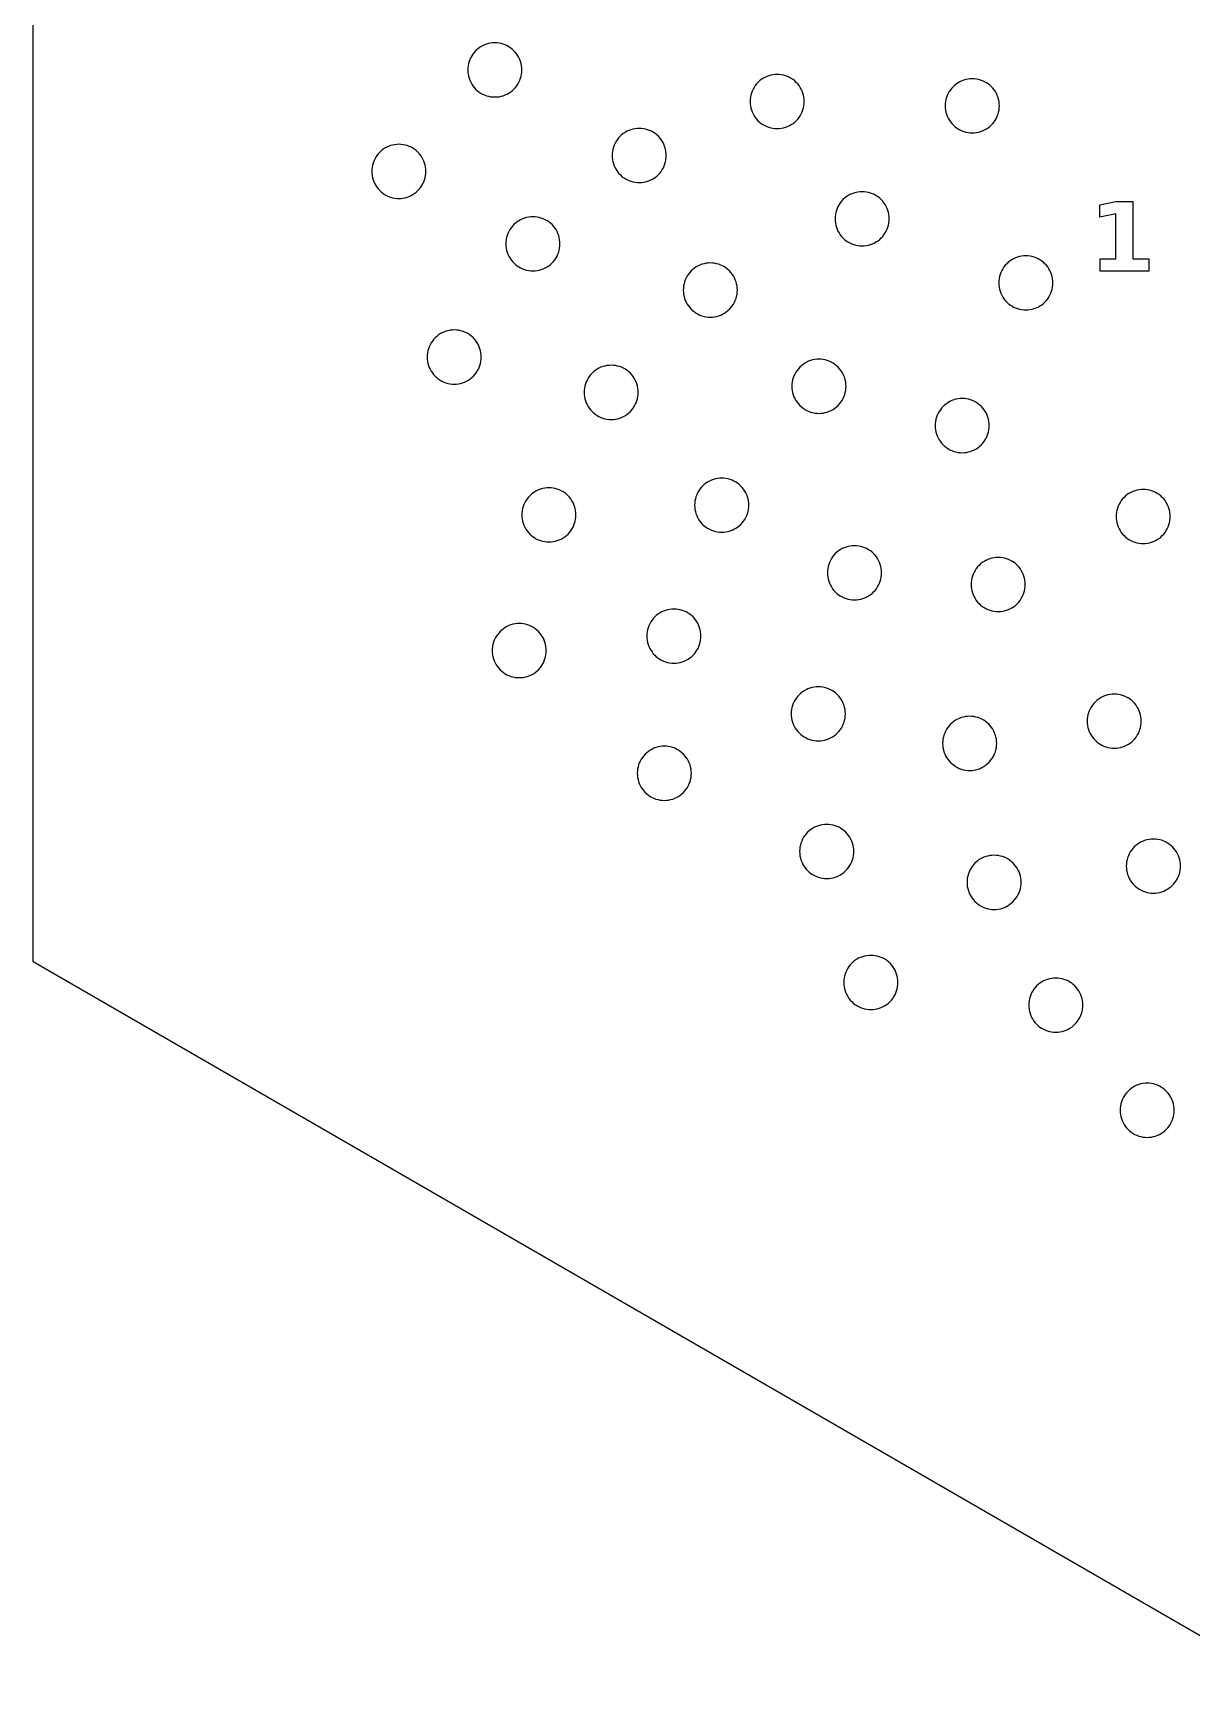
# Model space of a CAD drawing. Header units: millimetres. Extents: x 0 to 377, y 0 to 280.
# Drawn here: x 0 to 60, y 130 to 215.5 of the extents above; entities that cross this region are included whole.
import ezdxf

# ---------------------------------------------------------------- set-up
doc = ezdxf.new("R2010")
doc.units = ezdxf.units.MM
doc.layers.add('CUT', color=1, linetype='Continuous')
doc.layers.add('ENGRAVE', color=7, linetype='Continuous')

msp = doc.modelspace()

# ---------------------------------------------------------------- linework, layer by layer
at = {"layer": 'CUT'}
for points in [[(129.904, 167.5), (64.952, 130), (0, 167.5), (0, 242.5), (64.952, 280), (129.904, 242.5), (129.904, 167.5)], [(25.136, 212.973), (25.182, 213.073), (25.22, 213.176), (25.25, 213.282), (25.271, 213.39), (25.284, 213.499), (25.288, 213.609), (25.284, 213.718), (25.271, 213.828), (25.25, 213.935), (25.22, 214.041), (25.182, 214.144), (25.136, 214.244), (25.082, 214.34), (25.021, 214.431), (24.953, 214.518), (24.878, 214.599), (24.798, 214.673), (24.711, 214.741), (24.62, 214.802), (24.524, 214.856), (24.424, 214.902), (24.321, 214.94), (24.215, 214.97), (24.107, 214.991), (23.998, 215.004), (23.888, 215.009), (23.778, 215.004), (23.669, 214.991), (23.562, 214.97), (23.456, 214.94), (23.353, 214.902), (23.253, 214.856), (23.157, 214.802), (23.065, 214.741), (22.979, 214.673), (22.898, 214.599), (22.824, 214.518), (22.756, 214.431), (22.695, 214.34), (22.641, 214.244), (22.595, 214.144), (22.557, 214.041), (22.527, 213.935), (22.506, 213.828), (22.493, 213.718), (22.488, 213.609), (22.493, 213.499), (22.506, 213.39), (22.527, 213.282), (22.557, 213.176), (22.595, 213.073), (22.641, 212.973), (22.695, 212.877), (22.756, 212.786), (22.824, 212.699), (22.898, 212.619), (22.979, 212.544), (23.065, 212.476), (23.157, 212.415), (23.253, 212.361), (23.353, 212.315), (23.456, 212.277), (23.562, 212.247), (23.669, 212.226), (23.778, 212.213), (23.888, 212.209), (23.998, 212.213), (24.107, 212.226), (24.215, 212.247), (24.321, 212.277), (24.424, 212.315), (24.524, 212.361), (24.62, 212.415), (24.711, 212.476), (24.798, 212.544), (24.878, 212.619), (24.953, 212.699), (25.021, 212.786), (25.082, 212.877), (25.136, 212.973)], [(39.788, 211.438), (39.826, 211.541), (39.856, 211.647), (39.877, 211.755), (39.89, 211.864), (39.894, 211.974), (39.89, 212.084), (39.877, 212.193), (39.856, 212.301), (39.826, 212.407), (39.788, 212.51), (39.742, 212.61), (39.688, 212.706), (39.627, 212.797), (39.559, 212.883), (39.484, 212.964), (39.404, 213.039), (39.317, 213.107), (39.226, 213.168), (39.13, 213.222), (39.03, 213.268), (38.927, 213.306), (38.821, 213.335), (38.713, 213.357), (38.604, 213.37), (38.494, 213.374), (38.385, 213.37), (38.275, 213.357), (38.168, 213.335), (38.062, 213.306), (37.959, 213.268), (37.859, 213.222), (37.763, 213.168), (37.672, 213.107), (37.585, 213.039), (37.505, 212.964), (37.43, 212.883), (37.362, 212.797), (37.301, 212.706), (37.247, 212.61), (37.201, 212.51), (37.163, 212.407), (37.133, 212.301), (37.112, 212.193), (37.099, 212.084), (37.094, 211.974), (37.099, 211.864), (37.112, 211.755), (37.133, 211.647), (37.163, 211.541), (37.201, 211.438), (37.247, 211.339), (37.301, 211.243), (37.362, 211.151), (37.43, 211.065), (37.505, 210.984), (37.585, 210.91), (37.672, 210.841), (37.763, 210.78), (37.859, 210.727), (37.959, 210.681), (38.062, 210.643), (38.168, 210.613), (38.275, 210.591), (38.385, 210.578), (38.494, 210.574), (38.604, 210.578), (38.713, 210.591), (38.821, 210.613), (38.927, 210.643), (39.03, 210.681), (39.13, 210.727), (39.226, 210.78), (39.317, 210.841), (39.404, 210.91), (39.484, 210.984), (39.559, 211.065), (39.627, 211.151), (39.688, 211.243), (39.742, 211.339), (39.788, 211.438)], [(49.884, 211.218), (49.922, 211.321), (49.952, 211.427), (49.974, 211.535), (49.987, 211.644), (49.991, 211.754), (49.987, 211.863), (49.974, 211.973), (49.952, 212.08), (49.922, 212.186), (49.884, 212.289), (49.838, 212.389), (49.785, 212.485), (49.724, 212.576), (49.656, 212.663), (49.581, 212.743), (49.5, 212.818), (49.414, 212.886), (49.322, 212.947), (49.227, 213.001), (49.127, 213.047), (49.024, 213.085), (48.918, 213.115), (48.81, 213.136), (48.701, 213.149), (48.591, 213.154), (48.481, 213.149), (48.372, 213.136), (48.264, 213.115), (48.158, 213.085), (48.055, 213.047), (47.955, 213.001), (47.859, 212.947), (47.768, 212.886), (47.682, 212.818), (47.601, 212.743), (47.526, 212.663), (47.458, 212.576), (47.397, 212.485), (47.344, 212.389), (47.298, 212.289), (47.26, 212.186), (47.23, 212.08), (47.208, 211.973), (47.195, 211.863), (47.191, 211.754), (47.195, 211.644), (47.208, 211.535), (47.23, 211.427), (47.26, 211.321), (47.298, 211.218), (47.344, 211.118), (47.397, 211.022), (47.458, 210.931), (47.526, 210.844), (47.601, 210.764), (47.682, 210.689), (47.768, 210.621), (47.859, 210.56), (47.955, 210.506), (48.055, 210.46), (48.158, 210.422), (48.264, 210.392), (48.372, 210.371), (48.481, 210.358), (48.591, 210.354), (48.701, 210.358), (48.81, 210.371), (48.918, 210.392), (49.024, 210.422), (49.127, 210.46), (49.227, 210.506), (49.322, 210.56), (49.414, 210.621), (49.5, 210.689), (49.581, 210.764), (49.656, 210.844), (49.724, 210.931), (49.785, 211.022), (49.838, 211.118), (49.884, 211.218)], [(32.608, 208.551), (32.654, 208.651), (32.692, 208.754), (32.722, 208.86), (32.743, 208.967), (32.756, 209.077), (32.76, 209.186), (32.756, 209.296), (32.743, 209.405), (32.722, 209.513), (32.692, 209.619), (32.654, 209.722), (32.608, 209.822), (32.554, 209.918), (32.493, 210.009), (32.425, 210.096), (32.35, 210.176), (32.269, 210.251), (32.183, 210.319), (32.092, 210.38), (31.996, 210.434), (31.896, 210.48), (31.793, 210.518), (31.687, 210.548), (31.579, 210.569), (31.47, 210.582), (31.36, 210.586), (31.25, 210.582), (31.141, 210.569), (31.033, 210.548), (30.928, 210.518), (30.824, 210.48), (30.725, 210.434), (30.629, 210.38), (30.537, 210.319), (30.451, 210.251), (30.37, 210.176), (30.296, 210.096), (30.228, 210.009), (30.167, 209.918), (30.113, 209.822), (30.067, 209.722), (30.029, 209.619), (29.999, 209.513), (29.977, 209.405), (29.965, 209.296), (29.96, 209.186), (29.965, 209.077), (29.977, 208.967), (29.999, 208.86), (30.029, 208.754), (30.067, 208.651), (30.113, 208.551), (30.167, 208.455), (30.228, 208.364), (30.296, 208.277), (30.37, 208.197), (30.451, 208.122), (30.537, 208.054), (30.629, 207.993), (30.725, 207.939), (30.824, 207.893), (30.928, 207.855), (31.033, 207.825), (31.141, 207.804), (31.25, 207.791), (31.36, 207.786), (31.47, 207.791), (31.579, 207.804), (31.687, 207.825), (31.793, 207.855), (31.896, 207.893), (31.996, 207.939), (32.092, 207.993), (32.183, 208.054), (32.269, 208.122), (32.35, 208.197), (32.425, 208.277), (32.493, 208.364), (32.554, 208.455), (32.608, 208.551)], [(20.169, 207.726), (20.215, 207.826), (20.253, 207.929), (20.283, 208.035), (20.304, 208.143), (20.317, 208.252), (20.322, 208.362), (20.317, 208.472), (20.304, 208.581), (20.283, 208.689), (20.253, 208.794), (20.215, 208.897), (20.169, 208.997), (20.115, 209.093), (20.054, 209.185), (19.986, 209.271), (19.911, 209.352), (19.831, 209.426), (19.744, 209.494), (19.653, 209.555), (19.557, 209.609), (19.457, 209.655), (19.354, 209.693), (19.248, 209.723), (19.141, 209.744), (19.031, 209.757), (18.922, 209.762), (18.812, 209.757), (18.703, 209.744), (18.595, 209.723), (18.489, 209.693), (18.386, 209.655), (18.286, 209.609), (18.19, 209.555), (18.099, 209.494), (18.012, 209.426), (17.932, 209.352), (17.857, 209.271), (17.789, 209.185), (17.728, 209.093), (17.674, 208.997), (17.628, 208.897), (17.59, 208.794), (17.56, 208.689), (17.539, 208.581), (17.526, 208.472), (17.522, 208.362), (17.526, 208.252), (17.539, 208.143), (17.56, 208.035), (17.59, 207.929), (17.628, 207.826), (17.674, 207.726), (17.728, 207.63), (17.789, 207.539), (17.857, 207.452), (17.932, 207.372), (18.012, 207.297), (18.099, 207.229), (18.19, 207.168), (18.286, 207.114), (18.386, 207.068), (18.489, 207.03), (18.595, 207), (18.703, 206.979), (18.812, 206.966), (18.922, 206.962), (19.031, 206.966), (19.141, 206.979), (19.248, 207), (19.354, 207.03), (19.457, 207.068), (19.557, 207.114), (19.653, 207.168), (19.744, 207.229), (19.831, 207.297), (19.911, 207.372), (19.986, 207.452), (20.054, 207.539), (20.115, 207.63), (20.169, 207.726)], [(44.184, 205.377), (44.222, 205.48), (44.252, 205.585), (44.273, 205.693), (44.286, 205.802), (44.291, 205.912), (44.286, 206.022), (44.273, 206.131), (44.252, 206.239), (44.222, 206.345), (44.184, 206.448), (44.138, 206.548), (44.084, 206.644), (44.023, 206.735), (43.955, 206.822), (43.881, 206.902), (43.8, 206.977), (43.714, 207.045), (43.622, 207.106), (43.526, 207.16), (43.426, 207.206), (43.323, 207.244), (43.217, 207.274), (43.11, 207.295), (43, 207.308), (42.891, 207.312), (42.781, 207.308), (42.672, 207.295), (42.564, 207.274), (42.458, 207.244), (42.355, 207.206), (42.255, 207.16), (42.159, 207.106), (42.068, 207.045), (41.981, 206.977), (41.901, 206.902), (41.826, 206.822), (41.758, 206.735), (41.697, 206.644), (41.643, 206.548), (41.597, 206.448), (41.559, 206.345), (41.529, 206.239), (41.508, 206.131), (41.495, 206.022), (41.491, 205.912), (41.495, 205.802), (41.508, 205.693), (41.529, 205.585), (41.559, 205.48), (41.597, 205.377), (41.643, 205.277), (41.697, 205.181), (41.758, 205.089), (41.826, 205.003), (41.901, 204.922), (41.981, 204.848), (42.068, 204.78), (42.159, 204.719), (42.255, 204.665), (42.355, 204.619), (42.458, 204.581), (42.564, 204.551), (42.672, 204.53), (42.781, 204.517), (42.891, 204.512), (43, 204.517), (43.11, 204.53), (43.217, 204.551), (43.323, 204.581), (43.426, 204.619), (43.526, 204.665), (43.622, 204.719), (43.714, 204.78), (43.8, 204.848), (43.881, 204.922), (43.955, 205.003), (44.023, 205.089), (44.084, 205.181), (44.138, 205.277), (44.184, 205.377)], [(27.109, 203.983), (27.155, 204.083), (27.193, 204.186), (27.222, 204.292), (27.244, 204.4), (27.257, 204.509), (27.261, 204.619), (27.257, 204.728), (27.244, 204.838), (27.222, 204.945), (27.193, 205.051), (27.155, 205.154), (27.109, 205.254), (27.055, 205.35), (26.994, 205.441), (26.926, 205.528), (26.851, 205.609), (26.77, 205.683), (26.684, 205.751), (26.593, 205.812), (26.497, 205.866), (26.397, 205.912), (26.294, 205.95), (26.188, 205.98), (26.08, 206.001), (25.971, 206.014), (25.861, 206.019), (25.751, 206.014), (25.642, 206.001), (25.534, 205.98), (25.429, 205.95), (25.325, 205.912), (25.226, 205.866), (25.13, 205.812), (25.038, 205.751), (24.952, 205.683), (24.871, 205.609), (24.797, 205.528), (24.729, 205.441), (24.667, 205.35), (24.614, 205.254), (24.568, 205.154), (24.53, 205.051), (24.5, 204.945), (24.478, 204.838), (24.465, 204.728), (24.461, 204.619), (24.465, 204.509), (24.478, 204.4), (24.5, 204.292), (24.53, 204.186), (24.568, 204.083), (24.614, 203.983), (24.667, 203.887), (24.729, 203.796), (24.797, 203.709), (24.871, 203.629), (24.952, 203.554), (25.038, 203.486), (25.13, 203.425), (25.226, 203.371), (25.325, 203.325), (25.429, 203.287), (25.534, 203.257), (25.642, 203.236), (25.751, 203.223), (25.861, 203.219), (25.971, 203.223), (26.08, 203.236), (26.188, 203.257), (26.294, 203.287), (26.397, 203.325), (26.497, 203.371), (26.593, 203.425), (26.684, 203.486), (26.77, 203.554), (26.851, 203.629), (26.926, 203.709), (26.994, 203.796), (27.055, 203.887), (27.109, 203.983)], [(36.286, 201.592), (36.332, 201.692), (36.37, 201.795), (36.4, 201.901), (36.422, 202.009), (36.435, 202.118), (36.439, 202.228), (36.435, 202.338), (36.422, 202.447), (36.4, 202.554), (36.37, 202.66), (36.332, 202.763), (36.286, 202.863), (36.233, 202.959), (36.172, 203.051), (36.103, 203.137), (36.029, 203.218), (35.948, 203.292), (35.862, 203.36), (35.77, 203.421), (35.674, 203.475), (35.575, 203.521), (35.472, 203.559), (35.366, 203.589), (35.258, 203.61), (35.149, 203.623), (35.039, 203.628), (34.929, 203.623), (34.82, 203.61), (34.712, 203.589), (34.606, 203.559), (34.503, 203.521), (34.403, 203.475), (34.307, 203.421), (34.216, 203.36), (34.13, 203.292), (34.049, 203.218), (33.974, 203.137), (33.906, 203.051), (33.845, 202.959), (33.791, 202.863), (33.745, 202.763), (33.707, 202.66), (33.678, 202.554), (33.656, 202.447), (33.643, 202.338), (33.639, 202.228), (33.643, 202.118), (33.656, 202.009), (33.678, 201.901), (33.707, 201.795), (33.745, 201.692), (33.791, 201.592), (33.845, 201.496), (33.906, 201.405), (33.974, 201.318), (34.049, 201.238), (34.13, 201.163), (34.216, 201.095), (34.307, 201.034), (34.403, 200.98), (34.503, 200.934), (34.606, 200.896), (34.712, 200.866), (34.82, 200.845), (34.929, 200.832), (35.039, 200.828), (35.149, 200.832), (35.258, 200.845), (35.366, 200.866), (35.472, 200.896), (35.575, 200.934), (35.674, 200.98), (35.77, 201.034), (35.862, 201.095), (35.948, 201.163), (36.029, 201.238), (36.103, 201.318), (36.172, 201.405), (36.233, 201.496), (36.286, 201.592)], [(52.61, 201.961), (52.656, 202.061), (52.694, 202.164), (52.724, 202.269), (52.746, 202.377), (52.759, 202.486), (52.763, 202.596), (52.759, 202.706), (52.746, 202.815), (52.724, 202.923), (52.694, 203.029), (52.656, 203.132), (52.61, 203.232), (52.557, 203.328), (52.495, 203.419), (52.427, 203.506), (52.353, 203.586), (52.272, 203.661), (52.186, 203.729), (52.094, 203.79), (51.998, 203.844), (51.899, 203.89), (51.795, 203.928), (51.69, 203.958), (51.582, 203.979), (51.473, 203.992), (51.363, 203.996), (51.253, 203.992), (51.144, 203.979), (51.036, 203.958), (50.93, 203.928), (50.827, 203.89), (50.727, 203.844), (50.631, 203.79), (50.54, 203.729), (50.454, 203.661), (50.373, 203.586), (50.298, 203.506), (50.23, 203.419), (50.169, 203.328), (50.115, 203.232), (50.069, 203.132), (50.031, 203.029), (50.002, 202.923), (49.98, 202.815), (49.967, 202.706), (49.963, 202.596), (49.967, 202.486), (49.98, 202.377), (50.002, 202.269), (50.031, 202.164), (50.069, 202.061), (50.115, 201.961), (50.169, 201.865), (50.23, 201.773), (50.298, 201.687), (50.373, 201.606), (50.454, 201.532), (50.54, 201.464), (50.631, 201.403), (50.727, 201.349), (50.827, 201.303), (50.93, 201.265), (51.036, 201.235), (51.144, 201.214), (51.253, 201.201), (51.363, 201.196), (51.473, 201.201), (51.582, 201.214), (51.69, 201.235), (51.795, 201.265), (51.899, 201.303), (51.998, 201.349), (52.094, 201.403), (52.186, 201.464), (52.272, 201.532), (52.353, 201.606), (52.427, 201.687), (52.495, 201.773), (52.557, 201.865), (52.61, 201.961)], [(23.037, 198.128), (23.083, 198.228), (23.121, 198.331), (23.151, 198.436), (23.173, 198.544), (23.186, 198.653), (23.19, 198.763), (23.186, 198.873), (23.173, 198.982), (23.151, 199.09), (23.121, 199.196), (23.083, 199.299), (23.037, 199.399), (22.984, 199.495), (22.923, 199.586), (22.854, 199.673), (22.78, 199.753), (22.699, 199.828), (22.613, 199.896), (22.521, 199.957), (22.426, 200.011), (22.326, 200.057), (22.223, 200.095), (22.117, 200.125), (22.009, 200.146), (21.9, 200.159), (21.79, 200.163), (21.68, 200.159), (21.571, 200.146), (21.463, 200.125), (21.357, 200.095), (21.254, 200.057), (21.154, 200.011), (21.058, 199.957), (20.967, 199.896), (20.881, 199.828), (20.8, 199.753), (20.725, 199.673), (20.657, 199.586), (20.596, 199.495), (20.543, 199.399), (20.496, 199.299), (20.458, 199.196), (20.429, 199.09), (20.407, 198.982), (20.394, 198.873), (20.39, 198.763), (20.394, 198.653), (20.407, 198.544), (20.429, 198.436), (20.458, 198.331), (20.496, 198.228), (20.543, 198.128), (20.596, 198.032), (20.657, 197.94), (20.725, 197.854), (20.8, 197.773), (20.881, 197.699), (20.967, 197.631), (21.058, 197.57), (21.154, 197.516), (21.254, 197.47), (21.357, 197.432), (21.463, 197.402), (21.571, 197.381), (21.68, 197.368), (21.79, 197.363), (21.9, 197.368), (22.009, 197.381), (22.117, 197.402), (22.223, 197.432), (22.326, 197.47), (22.426, 197.516), (22.521, 197.57), (22.613, 197.631), (22.699, 197.699), (22.78, 197.773), (22.854, 197.854), (22.923, 197.94), (22.984, 198.032), (23.037, 198.128)], [(41.906, 196.614), (41.952, 196.714), (41.99, 196.817), (42.02, 196.923), (42.041, 197.031), (42.054, 197.14), (42.058, 197.25), (42.054, 197.36), (42.041, 197.469), (42.02, 197.576), (41.99, 197.682), (41.952, 197.785), (41.906, 197.885), (41.852, 197.981), (41.791, 198.073), (41.723, 198.159), (41.648, 198.24), (41.567, 198.314), (41.481, 198.382), (41.39, 198.443), (41.294, 198.497), (41.194, 198.543), (41.091, 198.581), (40.985, 198.611), (40.877, 198.632), (40.768, 198.645), (40.658, 198.65), (40.548, 198.645), (40.439, 198.632), (40.331, 198.611), (40.226, 198.581), (40.122, 198.543), (40.023, 198.497), (39.927, 198.443), (39.835, 198.382), (39.749, 198.314), (39.668, 198.24), (39.594, 198.159), (39.526, 198.073), (39.465, 197.981), (39.411, 197.885), (39.365, 197.785), (39.327, 197.682), (39.297, 197.576), (39.275, 197.469), (39.263, 197.36), (39.258, 197.25), (39.263, 197.14), (39.275, 197.031), (39.297, 196.923), (39.327, 196.817), (39.365, 196.714), (39.411, 196.614), (39.465, 196.518), (39.526, 196.427), (39.594, 196.34), (39.668, 196.26), (39.749, 196.185), (39.835, 196.117), (39.927, 196.056), (40.023, 196.002), (40.122, 195.956), (40.226, 195.918), (40.331, 195.888), (40.439, 195.867), (40.548, 195.854), (40.658, 195.85), (40.768, 195.854), (40.877, 195.867), (40.985, 195.888), (41.091, 195.918), (41.194, 195.956), (41.294, 196.002), (41.39, 196.056), (41.481, 196.117), (41.567, 196.185), (41.648, 196.26), (41.723, 196.34), (41.791, 196.427), (41.852, 196.518), (41.906, 196.614)], [(31.158, 196.302), (31.205, 196.401), (31.243, 196.505), (31.272, 196.61), (31.294, 196.718), (31.307, 196.827), (31.311, 196.937), (31.307, 197.047), (31.294, 197.156), (31.272, 197.264), (31.243, 197.37), (31.205, 197.473), (31.158, 197.573), (31.105, 197.669), (31.044, 197.76), (30.976, 197.846), (30.901, 197.927), (30.82, 198.002), (30.734, 198.07), (30.643, 198.131), (30.547, 198.185), (30.447, 198.231), (30.344, 198.269), (30.238, 198.299), (30.13, 198.32), (30.021, 198.333), (29.911, 198.337), (29.801, 198.333), (29.692, 198.32), (29.584, 198.299), (29.478, 198.269), (29.375, 198.231), (29.276, 198.185), (29.18, 198.131), (29.088, 198.07), (29.002, 198.002), (28.921, 197.927), (28.847, 197.846), (28.778, 197.76), (28.717, 197.669), (28.664, 197.573), (28.618, 197.473), (28.58, 197.37), (28.55, 197.264), (28.528, 197.156), (28.515, 197.047), (28.511, 196.937), (28.515, 196.827), (28.528, 196.718), (28.55, 196.61), (28.58, 196.505), (28.618, 196.401), (28.664, 196.302), (28.717, 196.206), (28.778, 196.114), (28.847, 196.028), (28.921, 195.947), (29.002, 195.873), (29.088, 195.805), (29.18, 195.743), (29.276, 195.69), (29.375, 195.644), (29.478, 195.606), (29.584, 195.576), (29.692, 195.554), (29.801, 195.542), (29.911, 195.537), (30.021, 195.542), (30.13, 195.554), (30.238, 195.576), (30.344, 195.606), (30.447, 195.644), (30.547, 195.69), (30.643, 195.743), (30.734, 195.805), (30.82, 195.873), (30.901, 195.947), (30.976, 196.028), (31.044, 196.114), (31.105, 196.206), (31.158, 196.302)], [(49.319, 194.582), (49.365, 194.682), (49.403, 194.785), (49.433, 194.891), (49.454, 194.999), (49.467, 195.108), (49.472, 195.218), (49.467, 195.327), (49.454, 195.437), (49.433, 195.544), (49.403, 195.65), (49.365, 195.753), (49.319, 195.853), (49.265, 195.949), (49.204, 196.04), (49.136, 196.127), (49.062, 196.207), (48.981, 196.282), (48.895, 196.35), (48.803, 196.411), (48.707, 196.465), (48.607, 196.511), (48.504, 196.549), (48.398, 196.579), (48.291, 196.6), (48.181, 196.613), (48.072, 196.618), (47.962, 196.613), (47.853, 196.6), (47.745, 196.579), (47.639, 196.549), (47.536, 196.511), (47.436, 196.465), (47.34, 196.411), (47.249, 196.35), (47.162, 196.282), (47.082, 196.207), (47.007, 196.127), (46.939, 196.04), (46.878, 195.949), (46.824, 195.853), (46.778, 195.753), (46.74, 195.65), (46.71, 195.544), (46.689, 195.437), (46.676, 195.327), (46.672, 195.218), (46.676, 195.108), (46.689, 194.999), (46.71, 194.891), (46.74, 194.785), (46.778, 194.682), (46.824, 194.582), (46.878, 194.486), (46.939, 194.395), (47.007, 194.308), (47.082, 194.228), (47.162, 194.153), (47.249, 194.085), (47.34, 194.024), (47.436, 193.97), (47.536, 193.924), (47.639, 193.886), (47.745, 193.856), (47.853, 193.835), (47.962, 193.822), (48.072, 193.818), (48.181, 193.822), (48.291, 193.835), (48.398, 193.856), (48.504, 193.886), (48.607, 193.924), (48.707, 193.97), (48.803, 194.024), (48.895, 194.085), (48.981, 194.153), (49.062, 194.228), (49.136, 194.308), (49.204, 194.395), (49.265, 194.486), (49.319, 194.582)], [(36.875, 190.467), (36.921, 190.567), (36.959, 190.67), (36.989, 190.776), (37.01, 190.884), (37.023, 190.993), (37.027, 191.103), (37.023, 191.212), (37.01, 191.322), (36.989, 191.429), (36.959, 191.535), (36.921, 191.638), (36.875, 191.738), (36.821, 191.834), (36.76, 191.925), (36.692, 192.012), (36.617, 192.092), (36.537, 192.167), (36.45, 192.235), (36.359, 192.296), (36.263, 192.35), (36.163, 192.396), (36.06, 192.434), (35.954, 192.464), (35.846, 192.485), (35.737, 192.498), (35.627, 192.503), (35.517, 192.498), (35.408, 192.485), (35.3, 192.464), (35.195, 192.434), (35.092, 192.396), (34.992, 192.35), (34.896, 192.296), (34.804, 192.235), (34.718, 192.167), (34.637, 192.092), (34.563, 192.012), (34.495, 191.925), (34.434, 191.834), (34.38, 191.738), (34.334, 191.638), (34.296, 191.535), (34.266, 191.429), (34.245, 191.322), (34.232, 191.212), (34.227, 191.103), (34.232, 190.993), (34.245, 190.884), (34.266, 190.776), (34.296, 190.67), (34.334, 190.567), (34.38, 190.467), (34.434, 190.371), (34.495, 190.28), (34.563, 190.193), (34.637, 190.113), (34.718, 190.038), (34.804, 189.97), (34.896, 189.909), (34.992, 189.855), (35.092, 189.809), (35.195, 189.771), (35.3, 189.741), (35.408, 189.72), (35.517, 189.707), (35.627, 189.703), (35.737, 189.707), (35.846, 189.72), (35.954, 189.741), (36.06, 189.771), (36.163, 189.809), (36.263, 189.855), (36.359, 189.909), (36.45, 189.97), (36.537, 190.038), (36.617, 190.113), (36.692, 190.193), (36.76, 190.28), (36.821, 190.371), (36.875, 190.467)], [(27.982, 190.066), (28.02, 190.169), (28.05, 190.275), (28.071, 190.383), (28.084, 190.492), (28.089, 190.602), (28.084, 190.712), (28.071, 190.821), (28.05, 190.928), (28.02, 191.034), (27.982, 191.137), (27.936, 191.237), (27.882, 191.333), (27.821, 191.425), (27.753, 191.511), (27.679, 191.592), (27.598, 191.666), (27.512, 191.734), (27.42, 191.795), (27.324, 191.849), (27.224, 191.895), (27.121, 191.933), (27.015, 191.963), (26.908, 191.984), (26.798, 191.997), (26.689, 192.002), (26.579, 191.997), (26.47, 191.984), (26.362, 191.963), (26.256, 191.933), (26.153, 191.895), (26.053, 191.849), (25.957, 191.795), (25.866, 191.734), (25.779, 191.666), (25.699, 191.592), (25.624, 191.511), (25.556, 191.425), (25.495, 191.333), (25.441, 191.237), (25.395, 191.137), (25.357, 191.034), (25.327, 190.928), (25.306, 190.821), (25.293, 190.712), (25.289, 190.602), (25.293, 190.492), (25.306, 190.383), (25.327, 190.275), (25.357, 190.169), (25.395, 190.066), (25.441, 189.966), (25.495, 189.87), (25.556, 189.779), (25.624, 189.692), (25.699, 189.612), (25.779, 189.537), (25.866, 189.469), (25.957, 189.408), (26.053, 189.354), (26.153, 189.308), (26.256, 189.27), (26.362, 189.24), (26.47, 189.219), (26.579, 189.206), (26.689, 189.202), (26.798, 189.206), (26.908, 189.219), (27.015, 189.24), (27.121, 189.27), (27.224, 189.308), (27.324, 189.354), (27.42, 189.408), (27.512, 189.469), (27.598, 189.537), (27.679, 189.612), (27.753, 189.692), (27.821, 189.779), (27.882, 189.87), (27.936, 189.966), (27.982, 190.066)], [(58.678, 189.883), (58.724, 189.982), (58.762, 190.086), (58.792, 190.191), (58.813, 190.299), (58.826, 190.408), (58.831, 190.518), (58.826, 190.628), (58.813, 190.737), (58.792, 190.845), (58.762, 190.951), (58.724, 191.054), (58.678, 191.154), (58.624, 191.25), (58.563, 191.341), (58.495, 191.427), (58.421, 191.508), (58.34, 191.583), (58.254, 191.651), (58.162, 191.712), (58.066, 191.766), (57.966, 191.812), (57.863, 191.85), (57.757, 191.88), (57.65, 191.901), (57.54, 191.914), (57.431, 191.918), (57.321, 191.914), (57.212, 191.901), (57.104, 191.88), (56.998, 191.85), (56.895, 191.812), (56.795, 191.766), (56.699, 191.712), (56.608, 191.651), (56.521, 191.583), (56.441, 191.508), (56.366, 191.427), (56.298, 191.341), (56.237, 191.25), (56.183, 191.154), (56.137, 191.054), (56.099, 190.951), (56.069, 190.845), (56.048, 190.737), (56.035, 190.628), (56.031, 190.518), (56.035, 190.408), (56.048, 190.299), (56.069, 190.191), (56.099, 190.086), (56.137, 189.982), (56.183, 189.883), (56.237, 189.787), (56.298, 189.695), (56.366, 189.609), (56.441, 189.528), (56.521, 189.454), (56.608, 189.386), (56.699, 189.325), (56.795, 189.271), (56.895, 189.225), (56.998, 189.187), (57.104, 189.157), (57.212, 189.135), (57.321, 189.123), (57.431, 189.118), (57.54, 189.123), (57.65, 189.135), (57.757, 189.157), (57.863, 189.187), (57.966, 189.225), (58.066, 189.271), (58.162, 189.325), (58.254, 189.386), (58.34, 189.454), (58.421, 189.528), (58.495, 189.609), (58.563, 189.695), (58.624, 189.787), (58.678, 189.883)], [(43.743, 186.973), (43.789, 187.073), (43.827, 187.176), (43.857, 187.281), (43.878, 187.389), (43.891, 187.498), (43.895, 187.608), (43.891, 187.718), (43.878, 187.827), (43.857, 187.935), (43.827, 188.041), (43.789, 188.144), (43.743, 188.244), (43.689, 188.34), (43.628, 188.431), (43.56, 188.517), (43.485, 188.598), (43.404, 188.673), (43.318, 188.741), (43.227, 188.802), (43.131, 188.856), (43.031, 188.902), (42.928, 188.94), (42.822, 188.97), (42.714, 188.991), (42.605, 189.004), (42.495, 189.008), (42.385, 189.004), (42.276, 188.991), (42.168, 188.97), (42.063, 188.94), (41.959, 188.902), (41.86, 188.856), (41.764, 188.802), (41.672, 188.741), (41.586, 188.673), (41.505, 188.598), (41.431, 188.517), (41.363, 188.431), (41.302, 188.34), (41.248, 188.244), (41.202, 188.144), (41.164, 188.041), (41.134, 187.935), (41.112, 187.827), (41.1, 187.718), (41.095, 187.608), (41.1, 187.498), (41.112, 187.389), (41.134, 187.281), (41.164, 187.176), (41.202, 187.073), (41.248, 186.973), (41.302, 186.877), (41.363, 186.785), (41.431, 186.699), (41.505, 186.618), (41.586, 186.544), (41.672, 186.476), (41.764, 186.415), (41.86, 186.361), (41.959, 186.315), (42.063, 186.277), (42.168, 186.247), (42.276, 186.226), (42.385, 186.213), (42.495, 186.208), (42.605, 186.213), (42.714, 186.226), (42.822, 186.247), (42.928, 186.277), (43.031, 186.315), (43.131, 186.361), (43.227, 186.415), (43.318, 186.476), (43.404, 186.544), (43.485, 186.618), (43.56, 186.699), (43.628, 186.785), (43.689, 186.877), (43.743, 186.973)], [(51.18, 186.367), (51.226, 186.466), (51.264, 186.57), (51.294, 186.675), (51.316, 186.783), (51.329, 186.892), (51.333, 187.002), (51.329, 187.112), (51.316, 187.221), (51.294, 187.329), (51.264, 187.435), (51.226, 187.538), (51.18, 187.638), (51.127, 187.734), (51.065, 187.825), (50.997, 187.911), (50.923, 187.992), (50.842, 188.067), (50.756, 188.135), (50.664, 188.196), (50.568, 188.25), (50.469, 188.296), (50.365, 188.334), (50.26, 188.363), (50.152, 188.385), (50.043, 188.398), (49.933, 188.402), (49.823, 188.398), (49.714, 188.385), (49.606, 188.363), (49.5, 188.334), (49.397, 188.296), (49.297, 188.25), (49.201, 188.196), (49.11, 188.135), (49.024, 188.067), (48.943, 187.992), (48.868, 187.911), (48.8, 187.825), (48.739, 187.734), (48.685, 187.638), (48.639, 187.538), (48.601, 187.435), (48.572, 187.329), (48.55, 187.221), (48.537, 187.112), (48.533, 187.002), (48.537, 186.892), (48.55, 186.783), (48.572, 186.675), (48.601, 186.57), (48.639, 186.466), (48.685, 186.367), (48.739, 186.271), (48.8, 186.179), (48.868, 186.093), (48.943, 186.012), (49.024, 185.938), (49.11, 185.87), (49.201, 185.808), (49.297, 185.755), (49.397, 185.709), (49.5, 185.671), (49.606, 185.641), (49.714, 185.619), (49.823, 185.606), (49.933, 185.602), (50.043, 185.606), (50.152, 185.619), (50.26, 185.641), (50.365, 185.671), (50.469, 185.709), (50.568, 185.755), (50.664, 185.808), (50.756, 185.87), (50.842, 185.938), (50.923, 186.012), (50.997, 186.093), (51.065, 186.179), (51.127, 186.271), (51.18, 186.367)], [(34.402, 183.699), (34.448, 183.799), (34.486, 183.902), (34.516, 184.008), (34.537, 184.116), (34.55, 184.225), (34.554, 184.335), (34.55, 184.444), (34.537, 184.554), (34.516, 184.661), (34.486, 184.767), (34.448, 184.87), (34.402, 184.97), (34.348, 185.066), (34.287, 185.157), (34.219, 185.244), (34.144, 185.324), (34.064, 185.399), (33.977, 185.467), (33.886, 185.528), (33.79, 185.582), (33.69, 185.628), (33.587, 185.666), (33.481, 185.696), (33.373, 185.717), (33.264, 185.73), (33.154, 185.735), (33.045, 185.73), (32.935, 185.717), (32.828, 185.696), (32.722, 185.666), (32.619, 185.628), (32.519, 185.582), (32.423, 185.528), (32.331, 185.467), (32.245, 185.399), (32.164, 185.324), (32.09, 185.244), (32.022, 185.157), (31.961, 185.066), (31.907, 184.97), (31.861, 184.87), (31.823, 184.767), (31.793, 184.661), (31.772, 184.554), (31.759, 184.444), (31.754, 184.335), (31.759, 184.225), (31.772, 184.116), (31.793, 184.008), (31.823, 183.902), (31.861, 183.799), (31.907, 183.699), (31.961, 183.603), (32.022, 183.512), (32.09, 183.425), (32.164, 183.345), (32.245, 183.27), (32.331, 183.202), (32.423, 183.141), (32.519, 183.087), (32.619, 183.041), (32.722, 183.003), (32.828, 182.973), (32.935, 182.952), (33.045, 182.939), (33.154, 182.935), (33.264, 182.939), (33.373, 182.952), (33.481, 182.973), (33.587, 183.003), (33.69, 183.041), (33.79, 183.087), (33.886, 183.141), (33.977, 183.202), (34.064, 183.27), (34.144, 183.345), (34.219, 183.425), (34.287, 183.512), (34.348, 183.603), (34.402, 183.699)], [(26.447, 183.049), (26.485, 183.152), (26.515, 183.258), (26.536, 183.366), (26.549, 183.475), (26.553, 183.585), (26.549, 183.695), (26.536, 183.804), (26.515, 183.912), (26.485, 184.017), (26.447, 184.121), (26.401, 184.22), (26.347, 184.316), (26.286, 184.408), (26.218, 184.494), (26.143, 184.575), (26.062, 184.649), (25.976, 184.717), (25.885, 184.779), (25.789, 184.832), (25.689, 184.878), (25.586, 184.916), (25.48, 184.946), (25.372, 184.968), (25.263, 184.98), (25.153, 184.985), (25.043, 184.98), (24.934, 184.968), (24.826, 184.946), (24.721, 184.916), (24.617, 184.878), (24.518, 184.832), (24.422, 184.779), (24.33, 184.717), (24.244, 184.649), (24.163, 184.575), (24.089, 184.494), (24.021, 184.408), (23.96, 184.316), (23.906, 184.22), (23.86, 184.121), (23.822, 184.017), (23.792, 183.912), (23.77, 183.804), (23.758, 183.695), (23.753, 183.585), (23.758, 183.475), (23.77, 183.366), (23.792, 183.258), (23.822, 183.152), (23.86, 183.049), (23.906, 182.949), (23.96, 182.853), (24.021, 182.762), (24.089, 182.676), (24.163, 182.595), (24.244, 182.52), (24.33, 182.452), (24.422, 182.391), (24.518, 182.337), (24.617, 182.291), (24.721, 182.253), (24.826, 182.223), (24.934, 182.202), (25.043, 182.189), (25.153, 182.185), (25.263, 182.189), (25.372, 182.202), (25.48, 182.223), (25.586, 182.253), (25.689, 182.291), (25.789, 182.337), (25.885, 182.391), (25.976, 182.452), (26.062, 182.52), (26.143, 182.595), (26.218, 182.676), (26.286, 182.762), (26.347, 182.853), (26.401, 182.949), (26.447, 183.049)], [(41.872, 179.678), (41.918, 179.778), (41.956, 179.881), (41.986, 179.987), (42.007, 180.095), (42.02, 180.204), (42.024, 180.314), (42.02, 180.424), (42.007, 180.533), (41.986, 180.641), (41.956, 180.746), (41.918, 180.849), (41.872, 180.949), (41.818, 181.045), (41.757, 181.137), (41.689, 181.223), (41.614, 181.304), (41.533, 181.378), (41.447, 181.446), (41.356, 181.507), (41.26, 181.561), (41.16, 181.607), (41.057, 181.645), (40.951, 181.675), (40.843, 181.696), (40.734, 181.709), (40.624, 181.714), (40.514, 181.709), (40.405, 181.696), (40.297, 181.675), (40.192, 181.645), (40.088, 181.607), (39.989, 181.561), (39.893, 181.507), (39.801, 181.446), (39.715, 181.378), (39.634, 181.304), (39.56, 181.223), (39.492, 181.137), (39.431, 181.045), (39.377, 180.949), (39.331, 180.849), (39.293, 180.746), (39.263, 180.641), (39.241, 180.533), (39.229, 180.424), (39.224, 180.314), (39.229, 180.204), (39.241, 180.095), (39.263, 179.987), (39.293, 179.881), (39.331, 179.778), (39.377, 179.678), (39.431, 179.582), (39.492, 179.491), (39.56, 179.404), (39.634, 179.324), (39.715, 179.249), (39.801, 179.181), (39.893, 179.12), (39.989, 179.066), (40.088, 179.02), (40.192, 178.982), (40.297, 178.952), (40.405, 178.931), (40.514, 178.918), (40.624, 178.914), (40.734, 178.918), (40.843, 178.931), (40.951, 178.952), (41.057, 178.982), (41.16, 179.02), (41.26, 179.066), (41.356, 179.12), (41.447, 179.181), (41.533, 179.249), (41.614, 179.324), (41.689, 179.404), (41.757, 179.491), (41.818, 179.582), (41.872, 179.678)], [(57.184, 179.3), (57.23, 179.399), (57.268, 179.503), (57.298, 179.608), (57.319, 179.716), (57.332, 179.825), (57.337, 179.935), (57.332, 180.045), (57.319, 180.154), (57.298, 180.262), (57.268, 180.368), (57.23, 180.471), (57.184, 180.571), (57.13, 180.667), (57.069, 180.758), (57.001, 180.844), (56.927, 180.925), (56.846, 181), (56.759, 181.068), (56.668, 181.129), (56.572, 181.183), (56.472, 181.229), (56.369, 181.267), (56.263, 181.296), (56.156, 181.318), (56.046, 181.331), (55.937, 181.335), (55.827, 181.331), (55.718, 181.318), (55.61, 181.296), (55.504, 181.267), (55.401, 181.229), (55.301, 181.183), (55.205, 181.129), (55.114, 181.068), (55.027, 181), (54.947, 180.925), (54.872, 180.844), (54.804, 180.758), (54.743, 180.667), (54.689, 180.571), (54.643, 180.471), (54.605, 180.368), (54.575, 180.262), (54.554, 180.154), (54.541, 180.045), (54.537, 179.935), (54.541, 179.825), (54.554, 179.716), (54.575, 179.608), (54.605, 179.503), (54.643, 179.399), (54.689, 179.3), (54.743, 179.204), (54.804, 179.112), (54.872, 179.026), (54.947, 178.945), (55.027, 178.871), (55.114, 178.803), (55.205, 178.741), (55.301, 178.688), (55.401, 178.642), (55.504, 178.604), (55.61, 178.574), (55.718, 178.552), (55.827, 178.539), (55.937, 178.535), (56.046, 178.539), (56.156, 178.552), (56.263, 178.574), (56.369, 178.604), (56.472, 178.642), (56.572, 178.688), (56.668, 178.741), (56.759, 178.803), (56.846, 178.871), (56.927, 178.945), (57.001, 179.026), (57.069, 179.112), (57.13, 179.204), (57.184, 179.3)], [(49.749, 178.251), (49.787, 178.354), (49.817, 178.459), (49.839, 178.567), (49.852, 178.676), (49.856, 178.786), (49.852, 178.896), (49.839, 179.005), (49.817, 179.113), (49.787, 179.219), (49.749, 179.322), (49.703, 179.422), (49.65, 179.518), (49.589, 179.609), (49.521, 179.695), (49.446, 179.776), (49.365, 179.851), (49.279, 179.919), (49.187, 179.98), (49.092, 180.034), (48.992, 180.08), (48.889, 180.118), (48.783, 180.148), (48.675, 180.169), (48.566, 180.182), (48.456, 180.186), (48.346, 180.182), (48.237, 180.169), (48.129, 180.148), (48.023, 180.118), (47.92, 180.08), (47.82, 180.034), (47.724, 179.98), (47.633, 179.919), (47.547, 179.851), (47.466, 179.776), (47.391, 179.695), (47.323, 179.609), (47.262, 179.518), (47.209, 179.422), (47.163, 179.322), (47.124, 179.219), (47.095, 179.113), (47.073, 179.005), (47.06, 178.896), (47.056, 178.786), (47.06, 178.676), (47.073, 178.567), (47.095, 178.459), (47.124, 178.354), (47.163, 178.251), (47.209, 178.151), (47.262, 178.055), (47.323, 177.963), (47.391, 177.877), (47.466, 177.796), (47.547, 177.722), (47.633, 177.654), (47.724, 177.593), (47.82, 177.539), (47.92, 177.493), (48.023, 177.455), (48.129, 177.425), (48.237, 177.404), (48.346, 177.391), (48.456, 177.386), (48.566, 177.391), (48.675, 177.404), (48.783, 177.425), (48.889, 177.455), (48.992, 177.493), (49.092, 177.539), (49.187, 177.593), (49.279, 177.654), (49.365, 177.722), (49.446, 177.796), (49.521, 177.877), (49.589, 177.963), (49.65, 178.055), (49.703, 178.151), (49.749, 178.251)], [(33.906, 176.604), (33.952, 176.704), (33.99, 176.807), (34.02, 176.913), (34.041, 177.021), (34.054, 177.13), (34.058, 177.24), (34.054, 177.35), (34.041, 177.459), (34.02, 177.567), (33.99, 177.672), (33.952, 177.775), (33.906, 177.875), (33.852, 177.971), (33.791, 178.063), (33.723, 178.149), (33.648, 178.23), (33.568, 178.304), (33.481, 178.372), (33.39, 178.433), (33.294, 178.487), (33.194, 178.533), (33.091, 178.571), (32.985, 178.601), (32.877, 178.622), (32.768, 178.635), (32.658, 178.64), (32.549, 178.635), (32.439, 178.622), (32.332, 178.601), (32.226, 178.571), (32.123, 178.533), (32.023, 178.487), (31.927, 178.433), (31.836, 178.372), (31.749, 178.304), (31.668, 178.23), (31.594, 178.149), (31.526, 178.063), (31.465, 177.971), (31.411, 177.875), (31.365, 177.775), (31.327, 177.672), (31.297, 177.567), (31.276, 177.459), (31.263, 177.35), (31.258, 177.24), (31.263, 177.13), (31.276, 177.021), (31.297, 176.913), (31.327, 176.807), (31.365, 176.704), (31.411, 176.604), (31.465, 176.508), (31.526, 176.417), (31.594, 176.33), (31.668, 176.25), (31.749, 176.175), (31.836, 176.107), (31.927, 176.046), (32.023, 175.992), (32.123, 175.946), (32.226, 175.908), (32.332, 175.878), (32.439, 175.857), (32.549, 175.844), (32.658, 175.84), (32.768, 175.844), (32.877, 175.857), (32.985, 175.878), (33.091, 175.908), (33.194, 175.946), (33.294, 175.992), (33.39, 176.046), (33.481, 176.107), (33.568, 176.175), (33.648, 176.25), (33.723, 176.33), (33.791, 176.417), (33.852, 176.508), (33.906, 176.604)], [(42.354, 172.664), (42.392, 172.767), (42.422, 172.873), (42.443, 172.981), (42.456, 173.09), (42.46, 173.2), (42.456, 173.31), (42.443, 173.419), (42.422, 173.527), (42.392, 173.633), (42.354, 173.736), (42.308, 173.836), (42.254, 173.931), (42.193, 174.023), (42.125, 174.109), (42.05, 174.19), (41.97, 174.264), (41.883, 174.333), (41.792, 174.394), (41.696, 174.447), (41.596, 174.493), (41.493, 174.531), (41.387, 174.561), (41.279, 174.583), (41.17, 174.596), (41.06, 174.6), (40.951, 174.596), (40.841, 174.583), (40.734, 174.561), (40.628, 174.531), (40.525, 174.493), (40.425, 174.447), (40.329, 174.394), (40.237, 174.333), (40.151, 174.264), (40.07, 174.19), (39.996, 174.109), (39.928, 174.023), (39.867, 173.931), (39.813, 173.836), (39.767, 173.736), (39.729, 173.633), (39.699, 173.527), (39.678, 173.419), (39.665, 173.31), (39.66, 173.2), (39.665, 173.09), (39.678, 172.981), (39.699, 172.873), (39.729, 172.767), (39.767, 172.664), (39.813, 172.564), (39.867, 172.468), (39.928, 172.377), (39.996, 172.291), (40.07, 172.21), (40.151, 172.135), (40.237, 172.067), (40.329, 172.006), (40.425, 171.953), (40.525, 171.906), (40.628, 171.868), (40.734, 171.839), (40.841, 171.817), (40.951, 171.804), (41.06, 171.8), (41.17, 171.804), (41.279, 171.817), (41.387, 171.839), (41.493, 171.868), (41.596, 171.906), (41.696, 171.953), (41.792, 172.006), (41.883, 172.067), (41.97, 172.135), (42.05, 172.21), (42.125, 172.291), (42.193, 172.377), (42.254, 172.468), (42.308, 172.564), (42.354, 172.664)], [(59.208, 171.807), (59.254, 171.906), (59.292, 172.01), (59.322, 172.115), (59.343, 172.223), (59.356, 172.332), (59.36, 172.442), (59.356, 172.552), (59.343, 172.661), (59.322, 172.769), (59.292, 172.875), (59.254, 172.978), (59.208, 173.078), (59.154, 173.174), (59.093, 173.265), (59.025, 173.351), (58.95, 173.432), (58.87, 173.507), (58.783, 173.575), (58.692, 173.636), (58.596, 173.69), (58.496, 173.736), (58.393, 173.774), (58.287, 173.804), (58.179, 173.825), (58.07, 173.838), (57.96, 173.842), (57.851, 173.838), (57.741, 173.825), (57.634, 173.804), (57.528, 173.774), (57.425, 173.736), (57.325, 173.69), (57.229, 173.636), (57.138, 173.575), (57.051, 173.507), (56.971, 173.432), (56.896, 173.351), (56.828, 173.265), (56.767, 173.174), (56.713, 173.078), (56.667, 172.978), (56.629, 172.875), (56.599, 172.769), (56.578, 172.661), (56.565, 172.552), (56.56, 172.442), (56.565, 172.332), (56.578, 172.223), (56.599, 172.115), (56.629, 172.01), (56.667, 171.906), (56.713, 171.807), (56.767, 171.711), (56.828, 171.619), (56.896, 171.533), (56.971, 171.452), (57.051, 171.378), (57.138, 171.31), (57.229, 171.249), (57.325, 171.195), (57.425, 171.149), (57.528, 171.111), (57.634, 171.081), (57.741, 171.059), (57.851, 171.047), (57.96, 171.042), (58.07, 171.047), (58.179, 171.059), (58.287, 171.081), (58.393, 171.111), (58.496, 171.149), (58.596, 171.195), (58.692, 171.249), (58.783, 171.31), (58.87, 171.378), (58.95, 171.452), (59.025, 171.533), (59.093, 171.619), (59.154, 171.711), (59.208, 171.807)], [(50.966, 170.966), (51.012, 171.066), (51.05, 171.169), (51.08, 171.275), (51.101, 171.383), (51.114, 171.492), (51.118, 171.602), (51.114, 171.711), (51.101, 171.821), (51.08, 171.928), (51.05, 172.034), (51.012, 172.137), (50.966, 172.237), (50.912, 172.333), (50.851, 172.424), (50.783, 172.511), (50.708, 172.591), (50.627, 172.666), (50.541, 172.734), (50.45, 172.795), (50.354, 172.849), (50.254, 172.895), (50.151, 172.933), (50.045, 172.963), (49.937, 172.984), (49.828, 172.997), (49.718, 173.002), (49.608, 172.997), (49.499, 172.984), (49.391, 172.963), (49.286, 172.933), (49.182, 172.895), (49.083, 172.849), (48.987, 172.795), (48.895, 172.734), (48.809, 172.666), (48.728, 172.591), (48.654, 172.511), (48.586, 172.424), (48.525, 172.333), (48.471, 172.237), (48.425, 172.137), (48.387, 172.034), (48.357, 171.928), (48.335, 171.821), (48.323, 171.711), (48.318, 171.602), (48.323, 171.492), (48.335, 171.383), (48.357, 171.275), (48.387, 171.169), (48.425, 171.066), (48.471, 170.966), (48.525, 170.87), (48.586, 170.779), (48.654, 170.692), (48.728, 170.612), (48.809, 170.537), (48.895, 170.469), (48.987, 170.408), (49.083, 170.354), (49.182, 170.308), (49.286, 170.27), (49.391, 170.24), (49.499, 170.219), (49.608, 170.206), (49.718, 170.202), (49.828, 170.206), (49.937, 170.219), (50.045, 170.24), (50.151, 170.27), (50.254, 170.308), (50.354, 170.354), (50.45, 170.408), (50.541, 170.469), (50.627, 170.537), (50.708, 170.612), (50.783, 170.692), (50.851, 170.779), (50.912, 170.87), (50.966, 170.966)], [(44.593, 165.791), (44.639, 165.891), (44.677, 165.994), (44.707, 166.1), (44.729, 166.208), (44.742, 166.317), (44.746, 166.427), (44.742, 166.537), (44.729, 166.646), (44.707, 166.754), (44.677, 166.86), (44.639, 166.963), (44.593, 167.063), (44.54, 167.158), (44.478, 167.25), (44.41, 167.336), (44.336, 167.417), (44.255, 167.491), (44.169, 167.56), (44.077, 167.621), (43.981, 167.674), (43.882, 167.72), (43.778, 167.758), (43.673, 167.788), (43.565, 167.81), (43.456, 167.823), (43.346, 167.827), (43.236, 167.823), (43.127, 167.81), (43.019, 167.788), (42.913, 167.758), (42.81, 167.72), (42.71, 167.674), (42.614, 167.621), (42.523, 167.56), (42.437, 167.491), (42.356, 167.417), (42.281, 167.336), (42.213, 167.25), (42.152, 167.158), (42.098, 167.063), (42.052, 166.963), (42.014, 166.86), (41.985, 166.754), (41.963, 166.646), (41.95, 166.537), (41.946, 166.427), (41.95, 166.317), (41.963, 166.208), (41.985, 166.1), (42.014, 165.994), (42.052, 165.891), (42.098, 165.791), (42.152, 165.695), (42.213, 165.604), (42.281, 165.518), (42.356, 165.437), (42.437, 165.362), (42.523, 165.294), (42.614, 165.233), (42.71, 165.18), (42.81, 165.133), (42.913, 165.095), (43.019, 165.066), (43.127, 165.044), (43.236, 165.031), (43.346, 165.027), (43.456, 165.031), (43.565, 165.044), (43.673, 165.066), (43.778, 165.095), (43.882, 165.133), (43.981, 165.18), (44.077, 165.233), (44.169, 165.294), (44.255, 165.362), (44.336, 165.437), (44.41, 165.518), (44.478, 165.604), (44.54, 165.695), (44.593, 165.791)], [(54.157, 164.618), (54.203, 164.718), (54.241, 164.821), (54.271, 164.927), (54.292, 165.035), (54.305, 165.144), (54.31, 165.254), (54.305, 165.363), (54.292, 165.473), (54.271, 165.58), (54.241, 165.686), (54.203, 165.789), (54.157, 165.889), (54.103, 165.985), (54.042, 166.076), (53.974, 166.163), (53.9, 166.243), (53.819, 166.318), (53.733, 166.386), (53.641, 166.447), (53.545, 166.501), (53.445, 166.547), (53.342, 166.585), (53.236, 166.615), (53.129, 166.636), (53.019, 166.649), (52.91, 166.654), (52.8, 166.649), (52.691, 166.636), (52.583, 166.615), (52.477, 166.585), (52.374, 166.547), (52.274, 166.501), (52.178, 166.447), (52.087, 166.386), (52, 166.318), (51.92, 166.243), (51.845, 166.163), (51.777, 166.076), (51.716, 165.985), (51.662, 165.889), (51.616, 165.789), (51.578, 165.686), (51.548, 165.58), (51.527, 165.473), (51.514, 165.363), (51.51, 165.254), (51.514, 165.144), (51.527, 165.035), (51.548, 164.927), (51.578, 164.821), (51.616, 164.718), (51.662, 164.618), (51.716, 164.522), (51.777, 164.431), (51.845, 164.344), (51.92, 164.264), (52, 164.189), (52.087, 164.121), (52.178, 164.06), (52.274, 164.006), (52.374, 163.96), (52.477, 163.922), (52.583, 163.892), (52.691, 163.871), (52.8, 163.858), (52.91, 163.854), (53.019, 163.858), (53.129, 163.871), (53.236, 163.892), (53.342, 163.922), (53.445, 163.96), (53.545, 164.006), (53.641, 164.06), (53.733, 164.121), (53.819, 164.189), (53.9, 164.264), (53.974, 164.344), (54.042, 164.431), (54.103, 164.522), (54.157, 164.618)], [(58.933, 159.28), (58.971, 159.383), (59.001, 159.489), (59.022, 159.596), (59.035, 159.706), (59.04, 159.815), (59.035, 159.925), (59.022, 160.035), (59.001, 160.142), (58.971, 160.248), (58.933, 160.351), (58.887, 160.451), (58.833, 160.547), (58.772, 160.638), (58.704, 160.725), (58.63, 160.805), (58.549, 160.88), (58.463, 160.948), (58.371, 161.009), (58.275, 161.063), (58.175, 161.109), (58.072, 161.147), (57.966, 161.177), (57.859, 161.198), (57.749, 161.211), (57.64, 161.215), (57.53, 161.211), (57.421, 161.198), (57.313, 161.177), (57.207, 161.147), (57.104, 161.109), (57.004, 161.063), (56.908, 161.009), (56.817, 160.948), (56.73, 160.88), (56.65, 160.805), (56.575, 160.725), (56.507, 160.638), (56.446, 160.547), (56.392, 160.451), (56.346, 160.351), (56.308, 160.248), (56.278, 160.142), (56.257, 160.035), (56.244, 159.925), (56.24, 159.815), (56.244, 159.706), (56.257, 159.596), (56.278, 159.489), (56.308, 159.383), (56.346, 159.28), (56.392, 159.18), (56.446, 159.084), (56.507, 158.993), (56.575, 158.906), (56.65, 158.826), (56.73, 158.751), (56.817, 158.683), (56.908, 158.622), (57.004, 158.568), (57.104, 158.522), (57.207, 158.484), (57.313, 158.454), (57.421, 158.433), (57.53, 158.42), (57.64, 158.415), (57.749, 158.42), (57.859, 158.433), (57.966, 158.454), (58.072, 158.484), (58.175, 158.522), (58.275, 158.568), (58.371, 158.622), (58.463, 158.683), (58.549, 158.751), (58.63, 158.826), (58.704, 158.906), (58.772, 158.993), (58.833, 159.084), (58.887, 159.18), (58.933, 159.28)]]:
    msp.add_lwpolyline(points, close=True, dxfattribs=at)
at = {"layer": 'ENGRAVE'}
msp.add_lwpolyline([(56.024, 206.168), (55.182, 205.995), (55.182, 206.626), (56.019, 206.8), (56.901, 206.8), (56.901, 203.841), (57.721, 203.841), (57.721, 203.2), (55.204, 203.2), (55.204, 203.841), (56.024, 203.841), (56.024, 206.168)], close=True, dxfattribs=at)

doc.saveas('drawing.dxf')
